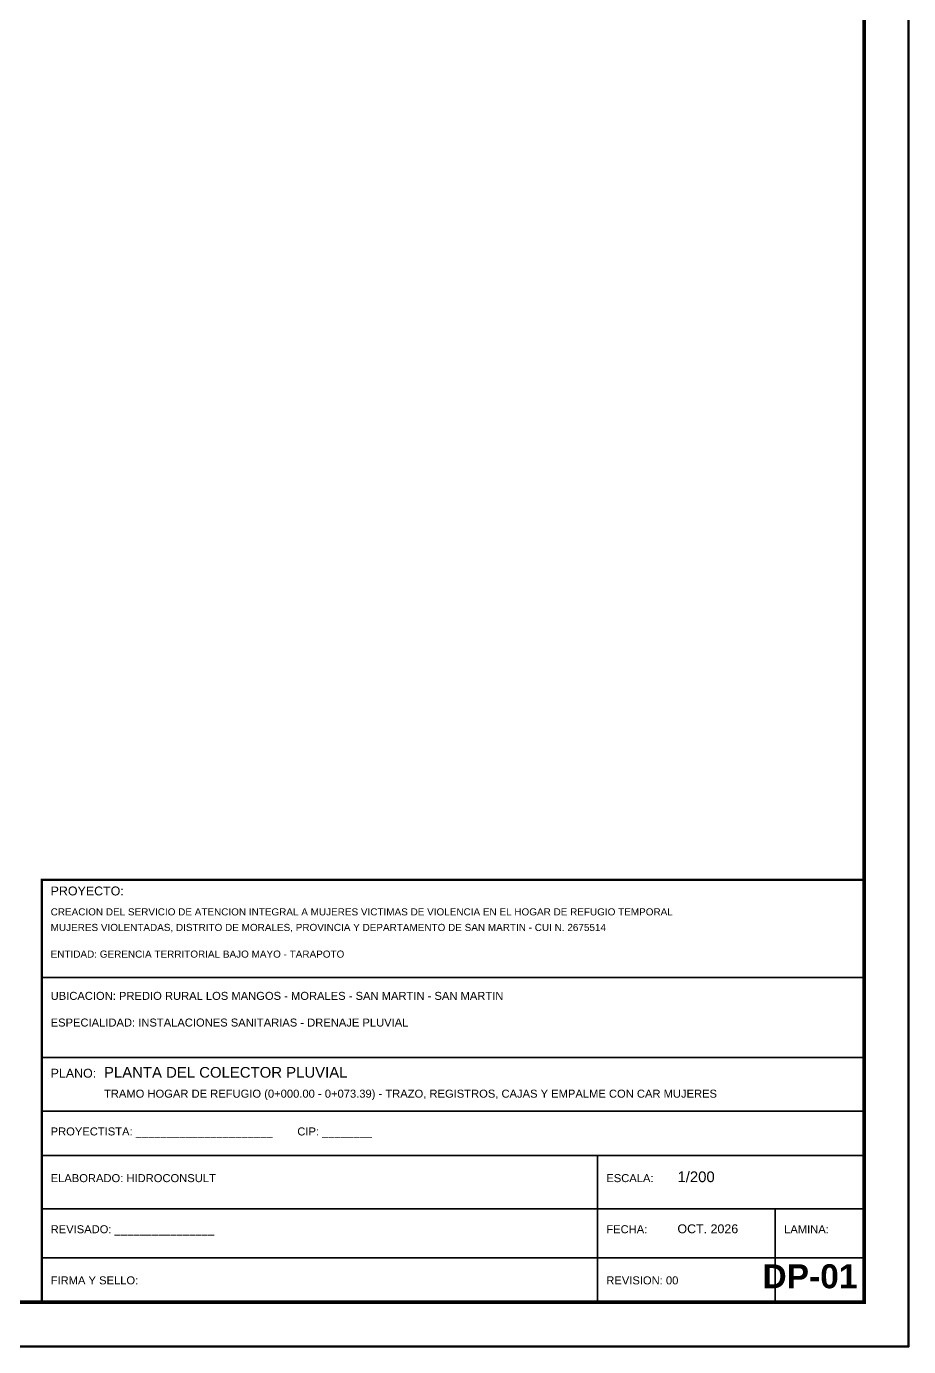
# Model space of a CAD drawing. Header units: metres. Extents: x 349021 to 349543, y 9281040 to 9281959.
# Drawn here: x 349169.5 to 349209.2, y 9281839.8 to 9281899.2 of the extents above; entities that cross this region are included whole.
import ezdxf
from ezdxf.enums import TextEntityAlignment as Align

# ---------------------------------------------------------------- set-up
doc = ezdxf.new("R2010")
doc.units = ezdxf.units.M
doc.header["$LTSCALE"] = 0.25
for name, color, linetype, lineweight in [('MARCO', 7, 'CONTINUOUS', 50), ('ROTULO', 7, 'CONTINUOUS', 35), ('TITULOS', 160, 'CONTINUOUS', 35)]:
    doc.layers.add(name, color=color, linetype=linetype, lineweight=lineweight)
doc.layers.add('ROTULO-TEXTO', color=7, linetype='CONTINUOUS')
doc.styles.get("Standard").update_dxf_attribs({"font": 'arial.ttf'})
doc.styles.add('TITULOS', font='arialbd.ttf')

msp = doc.modelspace()

# ---------------------------------------------------------------- linework, layer by layer
at = {"layer": 'MARCO'}
msp.add_lwpolyline([(349040.98, 9281839.79), (349209.18, 9281839.79), (349209.18, 9281958.59), (349040.98, 9281958.59)], close=True, dxfattribs=at)
at = {"layer": 'MARCO', "const_width": 0.16}
msp.add_lwpolyline([(349045.98, 9281841.79), (349207.18, 9281841.79), (349207.18, 9281956.59), (349045.98, 9281956.59)], close=True, dxfattribs=at)
at = {"layer": 'ROTULO'}
for p, q in [((349170.18, 9281856.39), (349207.18, 9281856.39)), ((349170.18, 9281852.79), (349207.18, 9281852.79)), ((349170.18, 9281850.39), (349207.18, 9281850.39)), ((349170.18, 9281848.39), (349207.18, 9281848.39)), ((349195.18, 9281848.39), (349195.18, 9281841.79)), ((349170.18, 9281845.99), (349207.18, 9281845.99)), ((349203.18, 9281845.99), (349203.18, 9281841.79)), ((349170.18, 9281843.79), (349207.18, 9281843.79))]:
    msp.add_line(p, q, dxfattribs=at)
at = {"layer": 'ROTULO', "const_width": 0.1}
msp.add_lwpolyline([(349170.18, 9281841.79), (349207.18, 9281841.79), (349207.18, 9281860.79), (349170.18, 9281860.79)], close=True, dxfattribs=at)

# ---------------------------------------------------------------- texts
at = {"layer": 'ROTULO-TEXTO'}
for s, height, p in [('PROYECTO:', 0.4, (349170.58, 9281860.09)), ('CREACION DEL SERVICIO DE ATENCION INTEGRAL A MUJERES VICTIMAS DE VIOLENCIA EN EL HOGAR DE REFUGIO TEMPORAL', 0.32, (349170.58, 9281859.19)), ('MUJERES VIOLENTADAS, DISTRITO DE MORALES, PROVINCIA Y DEPARTAMENTO DE SAN MARTIN - CUI N. 2675514', 0.32, (349170.58, 9281858.49)), ('ENTIDAD: GERENCIA TERRITORIAL BAJO MAYO - TARAPOTO', 0.32, (349170.58, 9281857.29)), ('UBICACION: PREDIO RURAL LOS MANGOS - MORALES - SAN MARTIN - SAN MARTIN', 0.36, (349170.58, 9281855.39)), ('ESPECIALIDAD: INSTALACIONES SANITARIAS - DRENAJE PLUVIAL', 0.36, (349170.58, 9281854.19)), ('PLANTA DEL COLECTOR PLUVIAL', 0.48, (349172.98, 9281851.89)), ('PLANO:', 0.4, (349170.58, 9281851.89)), ('TRAMO HOGAR DE REFUGIO (0+000.00 - 0+073.39) - TRAZO, REGISTROS, CAJAS Y EMPALME CON CAR MUJERES', 0.36, (349172.98, 9281850.99)), ('PROYECTISTA: ______________________        CIP: ________', 0.36, (349170.58, 9281849.29)), ('1/200', 0.48, (349198.78, 9281847.19)), ('ELABORADO: HIDROCONSULT', 0.36, (349170.58, 9281847.19)), ('ESCALA:', 0.36, (349195.58, 9281847.19)), ('REVISADO: ________________', 0.36, (349170.58, 9281844.89)), ('FECHA:', 0.36, (349195.58, 9281844.89)), ('OCT. 2026', 0.4, (349198.78, 9281844.89)), ('LAMINA:', 0.36, (349203.58, 9281844.89)), ('FIRMA Y SELLO:', 0.36, (349170.58, 9281842.59)), ('REVISION: 00', 0.36, (349195.58, 9281842.59))]:
    msp.add_text(s, height=height, dxfattribs=at).set_placement(p)
at = {"layer": 'TITULOS', "style": 'TITULOS'}
msp.add_text('DP-01', height=1.08, dxfattribs=at).set_placement((349206.88, 9281842.09), align=Align.BOTTOM_RIGHT)

doc.saveas('drawing.dxf')
